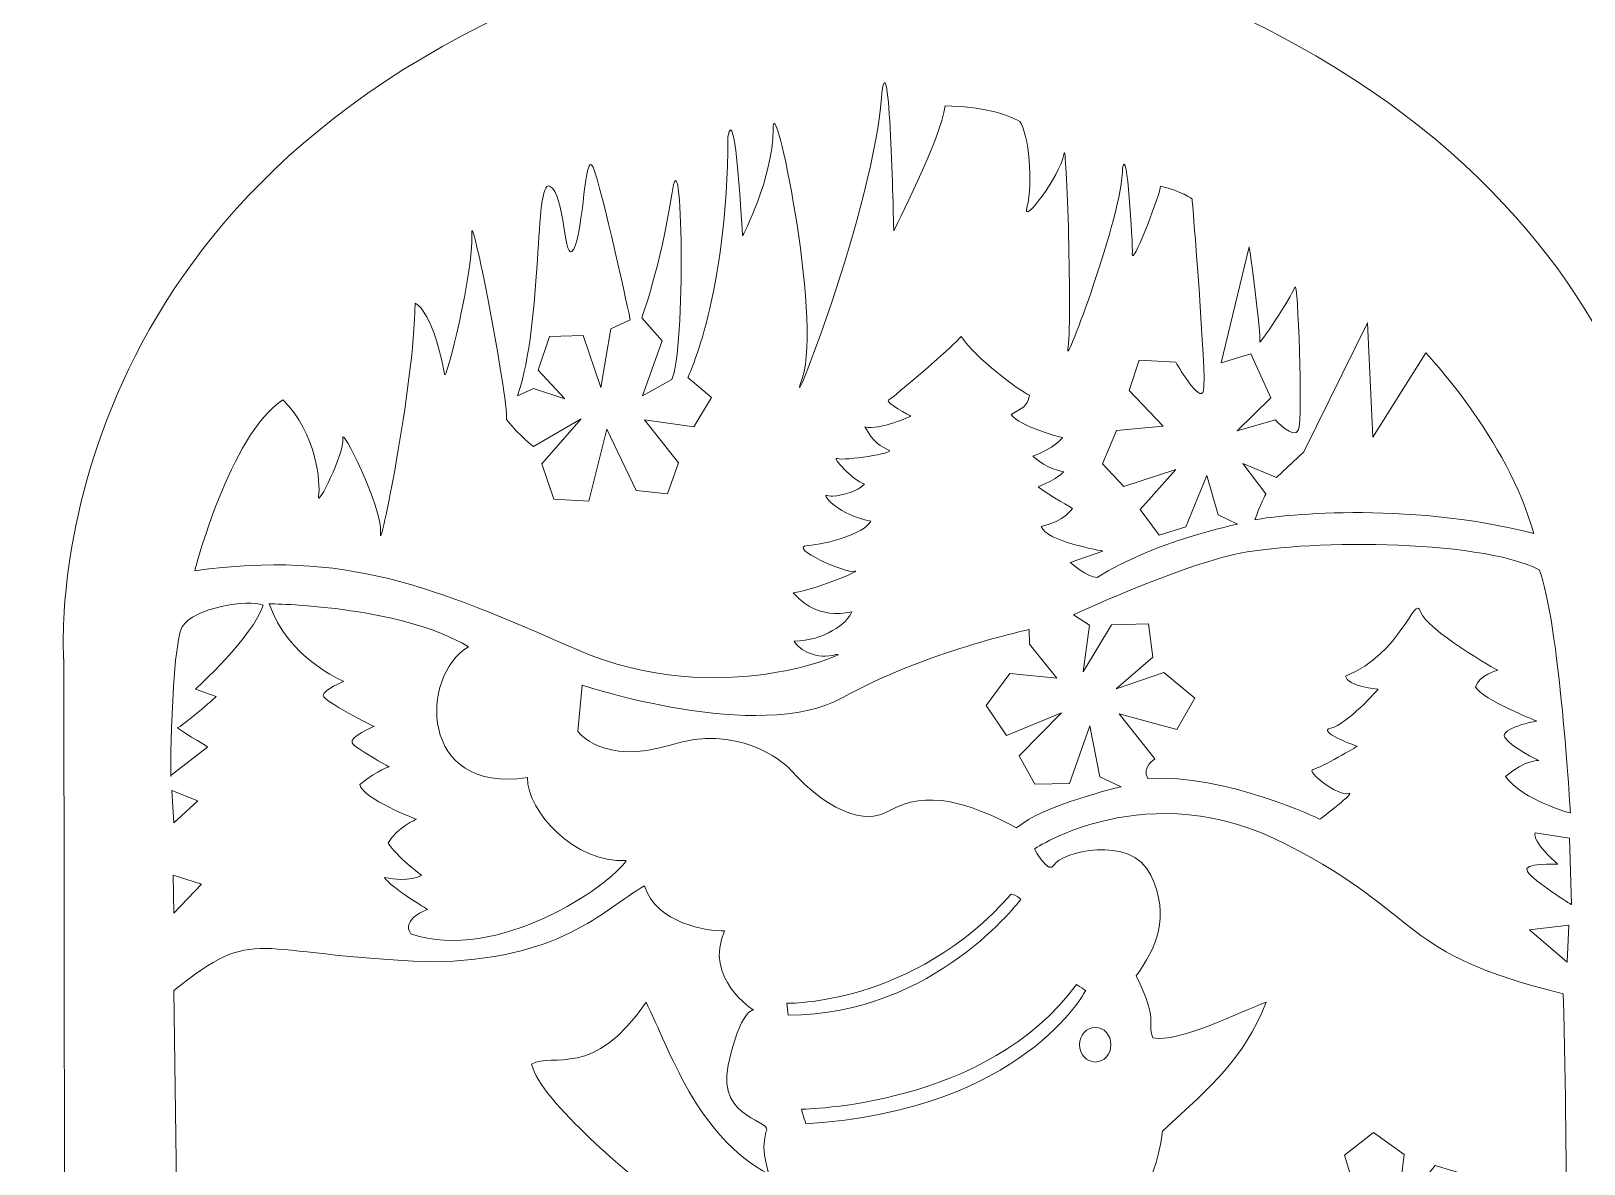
# Model space of a CAD drawing. Header units: millimetres. Extents: x -107 to 108, y -104 to 103.
# Drawn here: x -65.84 to -35.4, y -80.86 to -58.65 of the extents above; entities that cross this region are included whole.
import ezdxf

# ---------------------------------------------------------------- set-up
doc = ezdxf.new("R2010")
doc.units = ezdxf.units.MM
doc.header["$MEASUREMENT"] = 0
doc.layers.add('layer 1', color=7, linetype='Continuous')

msp = doc.modelspace()

# ---------------------------------------------------------------- linework, layer by layer
at = {"layer": 'layer 1', "color": 142, "lineweight": 9}
for points, knots in [([(-65.161, -103.091), (-65.161, -103.091), (-65.2024, -70.9697), (-65.2024, -70.9697), (-65.2024, -70.9697), (-65.2024, -70.9697), (-65.842, -62.6785), (-56.5243, -58.3151), (-56.5243, -58.3151), (-54.6552, -57.44), (-52.9372, -56.8788), (-51.2719, -56.6297), (-51.2719, -56.6297), (-51.4643, -56.134), (-51.574, -55.5616), (-51.574, -54.9516), (-51.574, -54.9516), (-51.574, -53.0661), (-50.5247, -51.5369), (-49.2307, -51.5369), (-49.2307, -51.5369), (-47.9368, -51.5369), (-46.8872, -53.0661), (-46.8872, -54.9516), (-46.8872, -54.9516), (-46.8872, -55.57), (-47.0004, -56.1502), (-47.1978, -56.6506), (-47.1978, -56.6506), (-45.3587, -56.9478), (-43.4846, -57.6334), (-41.4392, -58.7063), (-41.4392, -58.7063), (-32.7321, -63.2737), (-33.4518, -70.9697), (-33.4518, -70.9697), (-33.4518, -70.9697), (-33.4518, -70.9697), (-33.2498, -102.9806), (-33.2498, -102.9806), (-33.2498, -102.9806), (-33.2498, -102.9806), (-65.161, -103.091), (-65.161, -103.091)], [0, 0, 0, 0, 0.0833333, 0.0833333, 0.0833333, 0.0833333, 0.1666667, 0.1666667, 0.1666667, 0.1666667, 0.25, 0.25, 0.25, 0.25, 0.3333333, 0.3333333, 0.3333333, 0.3333333, 0.4166667, 0.4166667, 0.4166667, 0.4166667, 0.5, 0.5, 0.5, 0.5, 0.5833333, 0.5833333, 0.5833333, 0.5833333, 0.6666667, 0.6666667, 0.6666667, 0.6666667, 0.75, 0.75, 0.75, 0.75, 0.8333333, 0.8333333, 0.8333333, 0.8333333, 1, 1, 1, 1]), ([(-62.6329, -69.2351), (-62.6329, -69.2351), (-61.9539, -66.5808), (-60.9045, -65.8813), (-60.9045, -65.8813), (-60.2456, -66.5276), (-60.1639, -67.5274), (-60.2048, -67.7743), (-60.2048, -67.7743), (-60.246, -68.0213), (-59.6905, -66.9306), (-59.7317, -66.6425), (-59.7317, -66.6425), (-59.7728, -66.3545), (-58.9498, -67.9801), (-58.9908, -68.4945), (-58.9908, -68.4945), (-59.032, -69.009), (-58.3325, -65.6344), (-58.3118, -63.9882), (-58.3118, -63.9882), (-57.9854, -64.1542), (-57.7563, -65.2022), (-57.7358, -65.3874), (-57.7358, -65.3874), (-57.7153, -65.5726), (-57.1597, -63.3504), (-57.2007, -62.6508), (-57.2007, -62.6508), (-57.2419, -61.9512), (-56.4806, -65.84), (-56.5217, -66.2722), (-56.5217, -66.2722), (-56.2437, -66.6063), (-55.9941, -66.8008), (-55.9941, -66.8008), (-55.9941, -66.8008), (-55.9941, -66.8008), (-55.0592, -66.2562), (-55.0592, -66.2562), (-55.0592, -66.2562), (-55.0592, -66.2562), (-55.83, -67.1399), (-55.83, -67.1399), (-55.83, -67.1399), (-55.83, -67.1399), (-55.5937, -67.8281), (-55.5937, -67.8281), (-55.5937, -67.8281), (-55.5937, -67.8281), (-54.9053, -67.8692), (-54.9053, -67.8692), (-54.9053, -67.8692), (-54.9053, -67.8692), (-54.5559, -66.4617), (-54.5559, -66.4617), (-54.5559, -66.4617), (-54.5559, -66.4617), (-53.9806, -67.6637), (-53.9806, -67.6637), (-53.9806, -67.6637), (-53.9806, -67.6637), (-53.3642, -67.7254), (-53.3642, -67.7254), (-53.3642, -67.7254), (-53.3642, -67.7254), (-53.1484, -67.1192), (-53.1484, -67.1192), (-53.1484, -67.1192), (-53.1484, -67.1192), (-53.8164, -66.2766), (-53.8164, -66.2766), (-53.8164, -66.2766), (-53.8164, -66.2766), (-52.8504, -66.4103), (-52.8504, -66.4103), (-52.8504, -66.4103), (-52.8504, -66.4103), (-52.5012, -65.8351), (-52.5012, -65.8351), (-52.5012, -65.8351), (-52.5012, -65.8351), (-52.9635, -65.4444), (-52.9635, -65.4444), (-52.9635, -65.4444), (-52.9635, -65.4444), (-52.1801, -63.8236), (-52.1801, -60.7371), (-52.1801, -60.7371), (-52.0363, -59.9316), (-51.8921, -62.6714), (-51.8921, -62.6714), (-51.8921, -62.6714), (-51.8921, -62.6714), (-51.2953, -61.5395), (-51.2953, -60.5932), (-51.2953, -60.5932), (-51.2953, -59.6465), (-50.3282, -64.2762), (-50.7191, -65.4491), (-50.7191, -65.4491), (-51.1101, -66.622), (-49.2995, -62.1568), (-49.1553, -59.8111), (-49.1553, -59.8111), (-49.0011, -58.9039), (-48.9291, -62.5684), (-48.9291, -62.5684), (-48.9291, -62.5684), (-48.9291, -62.5684), (-48.0032, -60.7578), (-47.9208, -60.1199), (-47.9208, -60.1199), (-47.2103, -60.1327), (-46.6859, -60.2845), (-46.4597, -60.4286), (-46.4597, -60.4286), (-46.2798, -60.6553), (-46.1923, -61.6632), (-46.3157, -62.0953), (-46.3157, -62.0953), (-46.4392, -62.5275), (-45.6575, -61.4827), (-45.5956, -61.0711), (-45.5956, -61.0711), (-45.534, -60.6594), (-45.431, -64.4821), (-45.5134, -64.8936), (-45.5134, -64.8936), (-45.5956, -65.3052), (-44.4434, -62.2804), (-44.4434, -61.3339), (-44.4434, -61.3339), (-44.3558, -60.8728), (-44.2408, -62.7938), (-44.251, -63.0301), (-44.251, -63.0301), (-44.2613, -63.2663), (-43.7683, -62.0439), (-43.6962, -61.6944), (-43.6962, -61.6944), (-43.2843, -61.7946), (-43.0798, -61.9409), (-43.0798, -61.9409), (-43.0798, -61.9409), (-43.0798, -61.9409), (-42.7922, -65.4138), (-42.8537, -65.7013), (-42.8537, -65.7013), (-42.9154, -65.9891), (-43.3983, -65.1468), (-43.3983, -65.1468), (-43.3983, -65.1468), (-43.3983, -65.1468), (-44.1174, -65.1056), (-44.1174, -65.1056), (-44.1174, -65.1056), (-44.1174, -65.1056), (-44.3127, -65.7013), (-44.3127, -65.7013), (-44.3127, -65.7013), (-44.3127, -65.7013), (-43.6448, -66.4001), (-43.6448, -66.4001), (-43.6448, -66.4001), (-43.6448, -66.4001), (-44.5592, -66.4822), (-44.5592, -66.4822), (-44.5592, -66.4822), (-44.5592, -66.4822), (-44.8367, -67.1399), (-44.8367, -67.1399), (-44.8367, -67.1399), (-44.8367, -67.1399), (-44.4153, -67.5815), (-44.4153, -67.5815), (-44.4153, -67.5815), (-44.4153, -67.5815), (-43.3983, -67.2527), (-43.3983, -67.2527), (-43.3983, -67.2527), (-43.3983, -67.2527), (-44.0969, -68.0336), (-44.0969, -68.0336), (-44.0969, -68.0336), (-44.0969, -68.0336), (-43.727, -68.537), (-43.727, -68.537), (-43.727, -68.537), (-43.727, -68.537), (-43.2031, -68.3726), (-43.2031, -68.3726), (-43.2031, -68.3726), (-43.2031, -68.3726), (-42.7922, -67.3658), (-42.7922, -67.3658), (-42.7922, -67.3658), (-42.7922, -67.3658), (-42.5662, -68.1363), (-42.5662, -68.1363), (-42.5662, -68.1363), (-42.5662, -68.1363), (-42.186, -68.3213), (-42.186, -68.3213), (-42.186, -68.3213), (-42.186, -68.3213), (-43.8197, -68.6501), (-44.9394, -69.3692), (-44.9394, -69.3692), (-45.1325, -69.3705), (-45.4675, -69.0701), (-45.4675, -69.0701), (-45.4675, -69.0701), (-45.4675, -69.0701), (-44.8293, -68.8481), (-44.8293, -68.8481), (-44.8293, -68.8481), (-44.8293, -68.8481), (-45.9362, -68.6622), (-46.0391, -68.3678), (-46.0391, -68.3678), (-45.5707, -68.2594), (-45.4263, -68.0113), (-45.4263, -68.0113), (-45.4263, -68.0113), (-45.4263, -68.0113), (-45.8436, -67.7717), (-46.1004, -67.587), (-46.1004, -67.587), (-45.6983, -67.4329), (-45.597, -67.2938), (-45.597, -67.2938), (-45.597, -67.2938), (-45.597, -67.2938), (-45.9361, -67.2425), (-46.2031, -66.9855), (-46.2031, -66.9855), (-45.7957, -66.8529), (-45.6175, -66.6261), (-45.6175, -66.6261), (-45.6175, -66.6261), (-45.6175, -66.6261), (-46.4806, -66.4001), (-46.6243, -66.174), (-46.6243, -66.174), (-46.4077, -66.0253), (-46.3119, -66.0434), (-46.2657, -65.7955), (-46.2657, -65.7955), (-46.4816, -65.6934), (-47.3192, -65.0713), (-47.61, -64.6395), (-47.61, -64.6395), (-47.6795, -64.7624), (-48.9617, -65.8621), (-49.0256, -65.8835), (-49.0256, -65.8835), (-49.1336, -65.9196), (-48.593, -66.2036), (-48.593, -66.2036), (-48.593, -66.2036), (-48.593, -66.2036), (-49.1901, -66.4825), (-49.494, -66.4153), (-49.494, -66.4153), (-49.3324, -66.7206), (-49.167, -66.8054), (-49.0228, -66.8673), (-49.0228, -66.8673), (-48.8786, -66.9292), (-49.9108, -67.0817), (-50.0345, -67.0351), (-50.0345, -67.0351), (-50.1579, -66.9887), (-49.7255, -67.469), (-49.5041, -67.5364), (-49.5041, -67.5364), (-49.6175, -67.6728), (-49.9299, -67.7529), (-50.1252, -67.7735), (-50.1252, -67.7735), (-50.1597, -67.7772), (-50.2537, -67.7539), (-50.2589, -67.7594), (-50.2589, -67.7594), (-50.2864, -67.7869), (-50.0271, -68.125), (-49.3754, -68.2643), (-49.3754, -68.2643), (-49.5248, -68.5124), (-50.22, -68.7112), (-50.621, -68.7421), (-50.621, -68.7421), (-51.0214, -68.7728), (-49.8656, -69.297), (-49.6909, -69.2457), (-49.6909, -69.2457), (-49.5163, -69.1943), (-50.3431, -69.5745), (-50.8982, -69.6673), (-50.8982, -69.6673), (-50.7377, -69.8375), (-50.4154, -70.1808), (-49.7477, -70.0371), (-49.7477, -70.0371), (-49.8278, -70.2603), (-50.3025, -70.6124), (-50.8779, -70.6124), (-50.8779, -70.6124), (-50.7914, -70.7958), (-50.4361, -70.9822), (-50.0559, -70.8794), (-50.0559, -70.8794), (-49.6756, -70.7769), (-52.324, -72.0131), (-55.1432, -70.7783), (-55.1432, -70.7783), (-57.9619, -69.5438), (-59.6699, -68.8236), (-62.6329, -69.2351)], [0, 0, 0, 0, 0.0123457, 0.0123457, 0.0123457, 0.0123457, 0.0246914, 0.0246914, 0.0246914, 0.0246914, 0.037037, 0.037037, 0.037037, 0.037037, 0.0493827, 0.0493827, 0.0493827, 0.0493827, 0.0617284, 0.0617284, 0.0617284, 0.0617284, 0.0740741, 0.0740741, 0.0740741, 0.0740741, 0.0864198, 0.0864198, 0.0864198, 0.0864198, 0.0987654, 0.0987654, 0.0987654, 0.0987654, 0.1111111, 0.1111111, 0.1111111, 0.1111111, 0.1234568, 0.1234568, 0.1234568, 0.1234568, 0.1358025, 0.1358025, 0.1358025, 0.1358025, 0.1481481, 0.1481481, 0.1481481, 0.1481481, 0.1604938, 0.1604938, 0.1604938, 0.1604938, 0.1728395, 0.1728395, 0.1728395, 0.1728395, 0.1851852, 0.1851852, 0.1851852, 0.1851852, 0.1975309, 0.1975309, 0.1975309, 0.1975309, 0.2098765, 0.2098765, 0.2098765, 0.2098765, 0.2222222, 0.2222222, 0.2222222, 0.2222222, 0.2345679, 0.2345679, 0.2345679, 0.2345679, 0.2469136, 0.2469136, 0.2469136, 0.2469136, 0.2592593, 0.2592593, 0.2592593, 0.2592593, 0.2716049, 0.2716049, 0.2716049, 0.2716049, 0.2839506, 0.2839506, 0.2839506, 0.2839506, 0.2962963, 0.2962963, 0.2962963, 0.2962963, 0.308642, 0.308642, 0.308642, 0.308642, 0.3209877, 0.3209877, 0.3209877, 0.3209877, 0.3333333, 0.3333333, 0.3333333, 0.3333333, 0.345679, 0.345679, 0.345679, 0.345679, 0.3580247, 0.3580247, 0.3580247, 0.3580247, 0.3703704, 0.3703704, 0.3703704, 0.3703704, 0.382716, 0.382716, 0.382716, 0.382716, 0.3950617, 0.3950617, 0.3950617, 0.3950617, 0.4074074, 0.4074074, 0.4074074, 0.4074074, 0.4197531, 0.4197531, 0.4197531, 0.4197531, 0.4320988, 0.4320988, 0.4320988, 0.4320988, 0.4444444, 0.4444444, 0.4444444, 0.4444444, 0.4567901, 0.4567901, 0.4567901, 0.4567901, 0.4691358, 0.4691358, 0.4691358, 0.4691358, 0.4814815, 0.4814815, 0.4814815, 0.4814815, 0.4938272, 0.4938272, 0.4938272, 0.4938272, 0.5061728, 0.5061728, 0.5061728, 0.5061728, 0.5185185, 0.5185185, 0.5185185, 0.5185185, 0.5308642, 0.5308642, 0.5308642, 0.5308642, 0.5432099, 0.5432099, 0.5432099, 0.5432099, 0.5555556, 0.5555556, 0.5555556, 0.5555556, 0.5679012, 0.5679012, 0.5679012, 0.5679012, 0.5802469, 0.5802469, 0.5802469, 0.5802469, 0.5925926, 0.5925926, 0.5925926, 0.5925926, 0.6049383, 0.6049383, 0.6049383, 0.6049383, 0.617284, 0.617284, 0.617284, 0.617284, 0.6296296, 0.6296296, 0.6296296, 0.6296296, 0.6419753, 0.6419753, 0.6419753, 0.6419753, 0.654321, 0.654321, 0.654321, 0.654321, 0.6666667, 0.6666667, 0.6666667, 0.6666667, 0.6790123, 0.6790123, 0.6790123, 0.6790123, 0.691358, 0.691358, 0.691358, 0.691358, 0.7037037, 0.7037037, 0.7037037, 0.7037037, 0.7160494, 0.7160494, 0.7160494, 0.7160494, 0.7283951, 0.7283951, 0.7283951, 0.7283951, 0.7407407, 0.7407407, 0.7407407, 0.7407407, 0.7530864, 0.7530864, 0.7530864, 0.7530864, 0.7654321, 0.7654321, 0.7654321, 0.7654321, 0.7777778, 0.7777778, 0.7777778, 0.7777778, 0.7901235, 0.7901235, 0.7901235, 0.7901235, 0.8024691, 0.8024691, 0.8024691, 0.8024691, 0.8148148, 0.8148148, 0.8148148, 0.8148148, 0.8271605, 0.8271605, 0.8271605, 0.8271605, 0.8395062, 0.8395062, 0.8395062, 0.8395062, 0.8518519, 0.8518519, 0.8518519, 0.8518519, 0.8641975, 0.8641975, 0.8641975, 0.8641975, 0.8765432, 0.8765432, 0.8765432, 0.8765432, 0.8888889, 0.8888889, 0.8888889, 0.8888889, 0.9012346, 0.9012346, 0.9012346, 0.9012346, 0.9135802, 0.9135802, 0.9135802, 0.9135802, 0.9259259, 0.9259259, 0.9259259, 0.9259259, 0.9382716, 0.9382716, 0.9382716, 0.9382716, 0.9506173, 0.9506173, 0.9506173, 0.9506173, 0.962963, 0.962963, 0.962963, 0.962963, 0.9753086, 0.9753086, 0.9753086, 0.9753086, 1, 1, 1, 1]), ([(-53.8675, -64.2734), (-53.8675, -64.2734), (-53.4978, -63.2769), (-53.282, -61.8588), (-53.282, -61.8588), (-53.0663, -60.441), (-53.0045, -64.972), (-53.282, -65.4857), (-53.282, -65.4857), (-53.282, -65.4857), (-53.8572, -65.8043), (-53.8572, -65.8043), (-53.8572, -65.8043), (-53.8572, -65.8043), (-53.4668, -64.7253), (-53.4668, -64.7253), (-53.4668, -64.7253), (-53.4668, -64.7253), (-53.8675, -64.2734), (-53.8675, -64.2734)], [0, 0, 0, 0, 0.1666667, 0.1666667, 0.1666667, 0.1666667, 0.3333333, 0.3333333, 0.3333333, 0.3333333, 0.5, 0.5, 0.5, 0.5, 0.6666667, 0.6666667, 0.6666667, 0.6666667, 1, 1, 1, 1]), ([(-56.3026, -65.8043), (-56.3026, -65.8043), (-55.9941, -65.6603), (-55.9941, -65.6603), (-55.9941, -65.6603), (-55.9941, -65.6603), (-55.3778, -65.8656), (-55.3778, -65.8656), (-55.3778, -65.8656), (-55.3778, -65.8656), (-55.9019, -65.3007), (-55.9019, -65.3007), (-55.9019, -65.3007), (-55.9019, -65.3007), (-55.6759, -64.6432), (-55.6759, -64.6432), (-55.6759, -64.6432), (-55.6759, -64.6432), (-55.0183, -64.6226), (-55.0183, -64.6226), (-55.0183, -64.6226), (-55.0183, -64.6226), (-54.669, -65.6398), (-54.669, -65.6398), (-54.669, -65.6398), (-54.669, -65.6398), (-54.4738, -64.4891), (-54.4738, -64.4891), (-54.4738, -64.4891), (-54.4738, -64.4891), (-54.0936, -64.3144), (-54.0936, -64.3144), (-54.0936, -64.3144), (-54.0936, -64.3144), (-54.6588, -61.6944), (-54.8232, -61.3247), (-54.8232, -61.3247), (-54.9876, -60.9546), (-55.008, -62.5678), (-55.2031, -62.9276), (-55.2031, -62.9276), (-55.3986, -63.2869), (-55.3677, -61.8179), (-55.6759, -61.6944), (-55.6759, -61.6944), (-55.984, -61.5711), (-55.7991, -64.3144), (-56.3026, -65.8043)], [0, 0, 0, 0, 0.0769231, 0.0769231, 0.0769231, 0.0769231, 0.1538462, 0.1538462, 0.1538462, 0.1538462, 0.2307692, 0.2307692, 0.2307692, 0.2307692, 0.3076923, 0.3076923, 0.3076923, 0.3076923, 0.3846154, 0.3846154, 0.3846154, 0.3846154, 0.4615385, 0.4615385, 0.4615385, 0.4615385, 0.5384615, 0.5384615, 0.5384615, 0.5384615, 0.6153846, 0.6153846, 0.6153846, 0.6153846, 0.6923077, 0.6923077, 0.6923077, 0.6923077, 0.7692308, 0.7692308, 0.7692308, 0.7692308, 0.8461538, 0.8461538, 0.8461538, 0.8461538, 1, 1, 1, 1]), ([(-42.5122, -65.1604), (-42.5122, -65.1604), (-41.96, -62.8863), (-41.96, -62.8863), (-41.96, -62.8863), (-41.96, -62.8863), (-41.7133, -64.6226), (-41.7544, -64.7459), (-41.7544, -64.7459), (-41.7954, -64.8691), (-41.1276, -63.8623), (-41.0661, -63.6774), (-41.0661, -63.6774), (-41.0043, -63.4925), (-40.9016, -66.2666), (-40.9942, -66.472), (-40.9942, -66.472), (-41.0867, -66.6775), (-41.4462, -66.2766), (-41.4462, -66.2766), (-41.4462, -66.2766), (-41.4462, -66.2766), (-42.1963, -66.4924), (-42.1963, -66.4924), (-42.1963, -66.4924), (-42.1963, -66.4924), (-41.5386, -65.8451), (-41.5386, -65.8451), (-41.5386, -65.8451), (-41.5386, -65.8451), (-41.9291, -64.9821), (-41.9291, -64.9821), (-41.9291, -64.9821), (-41.9291, -64.9821), (-42.5122, -65.1604), (-42.5122, -65.1604)], [0, 0, 0, 0, 0.1, 0.1, 0.1, 0.1, 0.2, 0.2, 0.2, 0.2, 0.3, 0.3, 0.3, 0.3, 0.4, 0.4, 0.4, 0.4, 0.5, 0.5, 0.5, 0.5, 0.6, 0.6, 0.6, 0.6, 0.7, 0.7, 0.7, 0.7, 0.8, 0.8, 0.8, 0.8, 1, 1, 1, 1]), ([(-42.0832, -67.1295), (-42.0832, -67.1295), (-41.4257, -67.4069), (-41.4257, -67.4069), (-41.4257, -67.4069), (-41.4257, -67.4069), (-40.8916, -66.9037), (-40.8916, -66.9037), (-40.8916, -66.9037), (-40.8916, -66.9037), (-39.6379, -64.3761), (-39.6379, -64.3761), (-39.6379, -64.3761), (-39.6379, -64.3761), (-39.5351, -66.6158), (-39.5351, -66.6158), (-39.5351, -66.6158), (-39.5351, -66.6158), (-38.4975, -64.9615), (-38.4975, -64.9615), (-38.4975, -64.9615), (-38.4975, -64.9615), (-36.8846, -66.6569), (-36.3811, -68.5063), (-36.3811, -68.5063), (-38.8983, -67.8486), (-41.5078, -68.1569), (-41.8467, -68.2392), (-41.8467, -68.2392), (-41.7587, -67.9598), (-41.6311, -67.7254), (-41.6311, -67.7254), (-41.6311, -67.7254), (-41.6311, -67.7254), (-42.0832, -67.1295), (-42.0832, -67.1295)], [0, 0, 0, 0, 0.1, 0.1, 0.1, 0.1, 0.2, 0.2, 0.2, 0.2, 0.3, 0.3, 0.3, 0.3, 0.4, 0.4, 0.4, 0.4, 0.5, 0.5, 0.5, 0.5, 0.6, 0.6, 0.6, 0.6, 0.7, 0.7, 0.7, 0.7, 0.8, 0.8, 0.8, 0.8, 1, 1, 1, 1]), ([(-45.2168, -71.2185), (-45.2168, -71.2185), (-45.0935, -70.3041), (-45.0935, -70.3041), (-45.0935, -70.3041), (-45.0935, -70.3041), (-45.4019, -70.0986), (-45.4019, -70.0986), (-45.4019, -70.0986), (-45.4019, -70.0986), (-43.501, -69.2049), (-42.2579, -68.9172), (-42.2579, -68.9172), (-41.0146, -68.6296), (-37.4886, -68.5974), (-36.2745, -69.2145), (-36.2745, -69.2145), (-35.8803, -70.2113), (-35.6615, -73.9858), (-35.6615, -73.9832), (-35.6615, -73.9832), (-35.6615, -73.9832), (-36.583, -73.7414), (-36.933, -73.2681), (-36.933, -73.2681), (-36.5369, -72.9304), (-36.2835, -72.9547), (-36.2835, -72.9547), (-36.2835, -72.9547), (-36.2835, -72.9547), (-36.833, -72.6877), (-36.9462, -72.5028), (-36.9462, -72.5028), (-37.059, -72.3179), (-36.3245, -72.1797), (-36.3245, -72.1797), (-36.3245, -72.1797), (-36.3245, -72.1797), (-37.3776, -71.763), (-37.5217, -71.5165), (-37.5217, -71.5165), (-37.4644, -71.2752), (-37.0899, -71.1879), (-37.0899, -71.1879), (-37.0899, -71.1879), (-37.0899, -71.1879), (-38.4873, -70.3967), (-38.6003, -70.0371), (-38.6003, -70.0371), (-38.7133, -69.6775), (-38.9702, -70.8589), (-40.0694, -71.3008), (-40.0694, -71.3008), (-40.0515, -71.4998), (-39.4324, -71.5577), (-39.4324, -71.5577), (-39.4324, -71.5577), (-39.4324, -71.5577), (-40.0489, -72.2564), (-40.3571, -72.3179), (-40.3571, -72.3179), (-40.6655, -72.3795), (-39.8434, -72.6774), (-39.8434, -72.6774), (-39.8434, -72.6774), (-39.8434, -72.6774), (-40.5525, -73.0988), (-40.7065, -73.1295), (-40.7065, -73.1295), (-40.8605, -73.1603), (-40.2134, -73.6638), (-40.018, -73.6022), (-40.018, -73.6022), (-39.8228, -73.5406), (-40.5729, -74.1059), (-40.5729, -74.1059), (-40.5729, -74.1059), (-40.5729, -74.1059), (-42.4154, -73.2116), (-43.9495, -73.3093), (-43.9495, -73.3093), (-44.0764, -73.0884), (-43.8092, -72.924), (-43.8092, -72.924), (-43.8092, -72.924), (-43.8092, -72.924), (-44.508, -72.0408), (-44.508, -72.0408), (-44.508, -72.0408), (-44.508, -72.0408), (-43.3778, -72.3487), (-43.3778, -72.3487), (-43.3778, -72.3487), (-43.3778, -72.3487), (-43.0284, -71.7323), (-43.0284, -71.7323), (-43.0284, -71.7323), (-43.0284, -71.7323), (-43.6346, -71.2288), (-43.6346, -71.2288), (-43.6346, -71.2288), (-43.6346, -71.2288), (-44.5694, -71.5473), (-44.5694, -71.5473), (-44.5694, -71.5473), (-44.5694, -71.5473), (-43.8504, -70.9308), (-43.8504, -70.9308), (-43.8504, -70.9308), (-43.8504, -70.9308), (-43.9325, -70.2733), (-43.9325, -70.2733), (-43.9325, -70.2733), (-43.9325, -70.2733), (-44.662, -70.2939), (-44.662, -70.2939), (-44.662, -70.2939), (-44.662, -70.2939), (-45.2168, -71.2185), (-45.2168, -71.2185)], [0, 0, 0, 0, 0.0322581, 0.0322581, 0.0322581, 0.0322581, 0.0645161, 0.0645161, 0.0645161, 0.0645161, 0.0967742, 0.0967742, 0.0967742, 0.0967742, 0.1290323, 0.1290323, 0.1290323, 0.1290323, 0.1612903, 0.1612903, 0.1612903, 0.1612903, 0.1935484, 0.1935484, 0.1935484, 0.1935484, 0.2258065, 0.2258065, 0.2258065, 0.2258065, 0.2580645, 0.2580645, 0.2580645, 0.2580645, 0.2903226, 0.2903226, 0.2903226, 0.2903226, 0.3225806, 0.3225806, 0.3225806, 0.3225806, 0.3548387, 0.3548387, 0.3548387, 0.3548387, 0.3870968, 0.3870968, 0.3870968, 0.3870968, 0.4193548, 0.4193548, 0.4193548, 0.4193548, 0.4516129, 0.4516129, 0.4516129, 0.4516129, 0.483871, 0.483871, 0.483871, 0.483871, 0.516129, 0.516129, 0.516129, 0.516129, 0.5483871, 0.5483871, 0.5483871, 0.5483871, 0.5806452, 0.5806452, 0.5806452, 0.5806452, 0.6129032, 0.6129032, 0.6129032, 0.6129032, 0.6451613, 0.6451613, 0.6451613, 0.6451613, 0.6774194, 0.6774194, 0.6774194, 0.6774194, 0.7096774, 0.7096774, 0.7096774, 0.7096774, 0.7419355, 0.7419355, 0.7419355, 0.7419355, 0.7741935, 0.7741935, 0.7741935, 0.7741935, 0.8064516, 0.8064516, 0.8064516, 0.8064516, 0.8387097, 0.8387097, 0.8387097, 0.8387097, 0.8709677, 0.8709677, 0.8709677, 0.8709677, 0.9032258, 0.9032258, 0.9032258, 0.9032258, 0.9354839, 0.9354839, 0.9354839, 0.9354839, 1, 1, 1, 1]), ([(-63.0938, -73.2426), (-63.0938, -73.2426), (-62.3746, -72.6877), (-62.3746, -72.6877), (-62.3746, -72.6877), (-62.3746, -72.6877), (-63.0321, -72.2972), (-62.9703, -72.3076), (-62.9703, -72.3076), (-62.9088, -72.3179), (-62.2101, -71.7015), (-62.2101, -71.7015), (-62.2101, -71.7015), (-62.2101, -71.7015), (-62.6211, -71.5577), (-62.6211, -71.5577), (-62.6211, -71.5577), (-62.6211, -71.5577), (-61.473, -70.5156), (-61.2931, -69.908), (-61.2931, -69.908), (-61.5763, -69.7911), (-62.6623, -69.955), (-62.8777, -70.335), (-62.8777, -70.335), (-63.0938, -70.7153), (-63.1247, -73.5508), (-63.0938, -73.2426)], [0, 0, 0, 0, 0.125, 0.125, 0.125, 0.125, 0.25, 0.25, 0.25, 0.25, 0.375, 0.375, 0.375, 0.375, 0.5, 0.5, 0.5, 0.5, 0.625, 0.625, 0.625, 0.625, 0.75, 0.75, 0.75, 0.75, 1, 1, 1, 1]), ([(-61.1724, -69.883), (-61.1724, -69.883), (-58.6243, -69.9036), (-57.2682, -70.7255), (-57.2682, -70.7255), (-58.2238, -71.2905), (-58.2501, -73.6181), (-56.1103, -73.2888), (-56.1103, -73.2888), (-56.1174, -73.9461), (-55.1843, -74.9761), (-54.176, -74.9145), (-54.176, -74.9145), (-54.4822, -75.411), (-56.7067, -76.9308), (-58.3942, -76.3547), (-58.3942, -76.3547), (-58.6019, -76.0662), (-58.0697, -75.8728), (-58.0697, -75.8728), (-58.0697, -75.8728), (-58.0697, -75.8728), (-58.799, -75.4412), (-58.9121, -75.246), (-58.9121, -75.246), (-58.4395, -75.3592), (-58.1827, -75.2049), (-58.1827, -75.2049), (-58.1827, -75.2049), (-58.1827, -75.2049), (-58.6862, -74.8351), (-58.8402, -74.5679), (-58.8402, -74.5679), (-58.6589, -74.2574), (-58.2855, -74.1059), (-58.2855, -74.1059), (-58.2855, -74.1059), (-58.2855, -74.1059), (-59.3436, -73.7049), (-59.3951, -73.4275), (-59.3951, -73.4275), (-59.0162, -73.1158), (-58.8197, -73.0783), (-58.8197, -73.0783), (-58.8197, -73.0783), (-58.8197, -73.0783), (-59.4873, -72.7187), (-59.5491, -72.6056), (-59.5491, -72.6056), (-59.6108, -72.4925), (-59.1176, -72.2871), (-59.1176, -72.2871), (-59.1176, -72.2871), (-59.1176, -72.2871), (-60.1142, -71.794), (-60.1142, -71.681), (-60.1142, -71.681), (-60.1142, -71.5679), (-59.7136, -71.4036), (-59.7136, -71.4036), (-59.7136, -71.4036), (-59.7136, -71.4036), (-60.8232, -70.9412), (-61.1724, -69.883)], [0, 0, 0, 0, 0.0588235, 0.0588235, 0.0588235, 0.0588235, 0.1176471, 0.1176471, 0.1176471, 0.1176471, 0.1764706, 0.1764706, 0.1764706, 0.1764706, 0.2352941, 0.2352941, 0.2352941, 0.2352941, 0.2941176, 0.2941176, 0.2941176, 0.2941176, 0.3529412, 0.3529412, 0.3529412, 0.3529412, 0.4117647, 0.4117647, 0.4117647, 0.4117647, 0.4705882, 0.4705882, 0.4705882, 0.4705882, 0.5294118, 0.5294118, 0.5294118, 0.5294118, 0.5882353, 0.5882353, 0.5882353, 0.5882353, 0.6470588, 0.6470588, 0.6470588, 0.6470588, 0.7058824, 0.7058824, 0.7058824, 0.7058824, 0.7647059, 0.7647059, 0.7647059, 0.7647059, 0.8235294, 0.8235294, 0.8235294, 0.8235294, 0.8823529, 0.8823529, 0.8823529, 0.8823529, 1, 1, 1, 1]), ([(-55.0403, -71.478), (-55.0403, -71.478), (-51.5627, -72.6303), (-49.9371, -71.7249), (-49.9371, -71.7249), (-48.3117, -70.8197), (-46.2747, -70.3875), (-46.2747, -70.3875), (-46.2747, -70.3875), (-46.2747, -70.3875), (-46.2647, -70.6741), (-46.2647, -70.6741), (-46.2647, -70.6741), (-46.2647, -70.6741), (-45.7305, -71.3419), (-45.7305, -71.3419), (-45.7305, -71.3419), (-45.7305, -71.3419), (-46.6552, -71.2494), (-46.6552, -71.2494), (-46.6552, -71.2494), (-46.6552, -71.2494), (-47.1175, -71.8761), (-47.1175, -71.8761), (-47.1175, -71.8761), (-47.1175, -71.8761), (-46.7169, -72.4619), (-46.7169, -72.4619), (-46.7169, -72.4619), (-46.7169, -72.4619), (-45.6379, -72.02), (-45.6379, -72.02), (-45.6379, -72.02), (-45.6379, -72.02), (-46.4701, -72.8625), (-46.4701, -72.8625), (-46.4701, -72.8625), (-46.4701, -72.8625), (-46.1621, -73.4174), (-46.1621, -73.4174), (-46.1621, -73.4174), (-46.1621, -73.4174), (-45.4839, -73.407), (-45.4839, -73.407), (-45.4839, -73.407), (-45.4839, -73.407), (-45.0832, -72.2768), (-45.0832, -72.2768), (-45.0832, -72.2768), (-45.0832, -72.2768), (-44.8881, -73.2735), (-44.8881, -73.2735), (-44.8881, -73.2735), (-44.8881, -73.2735), (-44.4667, -73.4685), (-44.4667, -73.4685), (-44.4667, -73.4685), (-44.4667, -73.4685), (-46.0071, -73.8237), (-46.5215, -74.2764), (-46.5215, -74.2764), (-47.4734, -73.7735), (-48.2706, -73.5151), (-49.032, -73.9473), (-49.032, -73.9473), (-49.7932, -74.3792), (-50.7603, -73.3505), (-50.9457, -73.1448), (-50.9457, -73.1448), (-51.1307, -72.9389), (-51.9949, -72.2394), (-53.3119, -72.6509), (-53.3119, -72.6509), (-54.6288, -73.0623), (-55.1224, -72.3834), (-55.1224, -72.3834), (-55.1224, -72.3834), (-55.1224, -72.3834), (-55.0403, -71.478), (-55.0403, -71.478)], [0, 0, 0, 0, 0.047619, 0.047619, 0.047619, 0.047619, 0.0952381, 0.0952381, 0.0952381, 0.0952381, 0.1428571, 0.1428571, 0.1428571, 0.1428571, 0.1904762, 0.1904762, 0.1904762, 0.1904762, 0.2380952, 0.2380952, 0.2380952, 0.2380952, 0.2857143, 0.2857143, 0.2857143, 0.2857143, 0.3333333, 0.3333333, 0.3333333, 0.3333333, 0.3809524, 0.3809524, 0.3809524, 0.3809524, 0.4285714, 0.4285714, 0.4285714, 0.4285714, 0.4761905, 0.4761905, 0.4761905, 0.4761905, 0.5238095, 0.5238095, 0.5238095, 0.5238095, 0.5714286, 0.5714286, 0.5714286, 0.5714286, 0.6190476, 0.6190476, 0.6190476, 0.6190476, 0.6666667, 0.6666667, 0.6666667, 0.6666667, 0.7142857, 0.7142857, 0.7142857, 0.7142857, 0.7619048, 0.7619048, 0.7619048, 0.7619048, 0.8095238, 0.8095238, 0.8095238, 0.8095238, 0.8571429, 0.8571429, 0.8571429, 0.8571429, 0.9047619, 0.9047619, 0.9047619, 0.9047619, 1, 1, 1, 1]), ([(-46.1718, -74.6879), (-46.1718, -74.6879), (-43.9495, -73.1859), (-41.2129, -74.6057), (-41.2129, -74.6057), (-38.4761, -76.0254), (-39.0724, -76.7257), (-35.8012, -77.5276), (-35.8012, -77.5276), (-35.7011, -81.3766), (-35.758, -84.024), (-35.758, -84.024), (-35.758, -84.024), (-35.758, -84.024), (-36.6702, -84.5568), (-37.5022, -84.7505), (-37.5022, -84.7505), (-37.916, -84.8466), (-38.4177, -84.8563), (-38.8288, -84.7418), (-38.8288, -84.7418), (-39.725, -84.4921), (-40.4515, -83.7004), (-40.4515, -83.7004), (-40.4515, -83.7004), (-40.4515, -83.7004), (-40.1722, -83.5989), (-40.1722, -83.5989), (-40.1722, -83.5989), (-40.1722, -83.5989), (-39.6073, -82.7564), (-39.6073, -82.7564), (-39.6073, -82.7564), (-39.6073, -82.7564), (-39.6894, -83.9482), (-39.6894, -83.9482), (-39.6894, -83.9482), (-39.6894, -83.9482), (-39.0626, -84.3387), (-39.0626, -84.3387), (-39.0626, -84.3387), (-39.0626, -84.3387), (-38.5693, -83.9789), (-38.5693, -83.9789), (-38.5693, -83.9789), (-38.5693, -83.9789), (-38.8263, -82.7358), (-38.8263, -82.7358), (-38.8263, -82.7358), (-38.8263, -82.7358), (-37.8914, -83.6399), (-37.8914, -83.6399), (-37.8914, -83.6399), (-37.8914, -83.6399), (-37.3365, -83.2084), (-37.3365, -83.2084), (-37.3365, -83.2084), (-37.3365, -83.2084), (-37.6449, -82.4994), (-37.6449, -82.4994), (-37.6449, -82.4994), (-37.6449, -82.4994), (-38.6003, -82.3454), (-38.6003, -82.3454), (-38.6003, -82.3454), (-38.6003, -82.3454), (-37.511, -81.7906), (-37.511, -81.7906), (-37.511, -81.7906), (-37.511, -81.7906), (-37.6242, -81.1021), (-37.6242, -81.1021), (-37.6242, -81.1021), (-37.6242, -81.1021), (-38.3127, -80.8968), (-38.3127, -80.8968), (-38.3127, -80.8968), (-38.3127, -80.8968), (-39.0626, -81.8316), (-39.0626, -81.8316), (-39.0626, -81.8316), (-39.0626, -81.8316), (-38.9186, -80.681), (-38.9186, -80.681), (-38.9186, -80.681), (-38.9186, -80.681), (-39.5251, -80.2496), (-39.5251, -80.2496), (-39.5251, -80.2496), (-39.5251, -80.2496), (-40.0899, -80.6914), (-40.0899, -80.6914), (-40.0899, -80.6914), (-40.0899, -80.6914), (-39.7303, -81.8832), (-39.7303, -81.8832), (-39.7303, -81.8832), (-39.7303, -81.8832), (-40.5113, -81.2564), (-40.5113, -81.2564), (-40.5113, -81.2564), (-40.5113, -81.2564), (-41.1174, -81.6776), (-41.1174, -81.6776), (-41.1174, -81.6776), (-41.1174, -81.6776), (-41.0456, -82.2117), (-41.0456, -82.2117), (-41.0456, -82.2117), (-41.0456, -82.2117), (-40.0387, -82.5508), (-40.0387, -82.5508), (-40.0387, -82.5508), (-40.0387, -82.5508), (-41.1587, -82.7461), (-41.1587, -82.7461), (-41.1587, -82.7461), (-41.1587, -82.7461), (-41.0352, -83.4242), (-41.0352, -83.4242), (-41.0352, -83.4242), (-41.0352, -83.4242), (-42.1604, -82.4689), (-43.702, -83.0748), (-43.702, -83.0748), (-45.0478, -83.7222), (-45.1037, -83.8353), (-45.1037, -83.8353), (-45.1037, -83.8353), (-45.1037, -83.8353), (-44.9085, -83.1366), (-45.3194, -82.4994), (-45.3194, -82.4994), (-44.299, -81.7437), (-43.8157, -81.4801), (-43.6613, -80.223), (-43.6613, -80.223), (-42.6336, -79.2646), (-42.0977, -78.8449), (-41.6246, -77.6921), (-41.6246, -77.6921), (-42.1477, -77.8853), (-43.3528, -78.4947), (-43.8466, -78.3918), (-43.8466, -78.3918), (-43.9754, -78.0348), (-43.7231, -78.0923), (-44.1759, -77.1779), (-44.1759, -77.1779), (-43.7862, -76.6328), (-43.4968, -76.0254), (-43.8878, -75.2025), (-43.8878, -75.2025), (-44.2789, -74.3792), (-45.6778, -74.7703), (-45.7808, -74.9965), (-45.7808, -74.9965), (-45.8838, -75.2228), (-46.1718, -74.6879), (-46.1718, -74.6879)], [0, 0, 0, 0, 0.0243902, 0.0243902, 0.0243902, 0.0243902, 0.0487805, 0.0487805, 0.0487805, 0.0487805, 0.0731707, 0.0731707, 0.0731707, 0.0731707, 0.097561, 0.097561, 0.097561, 0.097561, 0.1219512, 0.1219512, 0.1219512, 0.1219512, 0.1463415, 0.1463415, 0.1463415, 0.1463415, 0.1707317, 0.1707317, 0.1707317, 0.1707317, 0.195122, 0.195122, 0.195122, 0.195122, 0.2195122, 0.2195122, 0.2195122, 0.2195122, 0.2439024, 0.2439024, 0.2439024, 0.2439024, 0.2682927, 0.2682927, 0.2682927, 0.2682927, 0.2926829, 0.2926829, 0.2926829, 0.2926829, 0.3170732, 0.3170732, 0.3170732, 0.3170732, 0.3414634, 0.3414634, 0.3414634, 0.3414634, 0.3658537, 0.3658537, 0.3658537, 0.3658537, 0.3902439, 0.3902439, 0.3902439, 0.3902439, 0.4146341, 0.4146341, 0.4146341, 0.4146341, 0.4390244, 0.4390244, 0.4390244, 0.4390244, 0.4634146, 0.4634146, 0.4634146, 0.4634146, 0.4878049, 0.4878049, 0.4878049, 0.4878049, 0.5121951, 0.5121951, 0.5121951, 0.5121951, 0.5365854, 0.5365854, 0.5365854, 0.5365854, 0.5609756, 0.5609756, 0.5609756, 0.5609756, 0.5853659, 0.5853659, 0.5853659, 0.5853659, 0.6097561, 0.6097561, 0.6097561, 0.6097561, 0.6341463, 0.6341463, 0.6341463, 0.6341463, 0.6585366, 0.6585366, 0.6585366, 0.6585366, 0.6829268, 0.6829268, 0.6829268, 0.6829268, 0.7073171, 0.7073171, 0.7073171, 0.7073171, 0.7317073, 0.7317073, 0.7317073, 0.7317073, 0.7560976, 0.7560976, 0.7560976, 0.7560976, 0.7804878, 0.7804878, 0.7804878, 0.7804878, 0.804878, 0.804878, 0.804878, 0.804878, 0.8292683, 0.8292683, 0.8292683, 0.8292683, 0.8536585, 0.8536585, 0.8536585, 0.8536585, 0.8780488, 0.8780488, 0.8780488, 0.8780488, 0.902439, 0.902439, 0.902439, 0.902439, 0.9268293, 0.9268293, 0.9268293, 0.9268293, 0.9512195, 0.9512195, 0.9512195, 0.9512195, 1, 1, 1, 1]), ([(-63.0423, -74.1776), (-63.0423, -74.1776), (-63.0834, -73.5406), (-63.0834, -73.5406), (-63.0834, -73.5406), (-63.0834, -73.5406), (-62.5697, -73.746), (-62.5697, -73.746), (-62.5697, -73.746), (-62.5697, -73.746), (-63.0423, -74.1776), (-63.0423, -74.1776)], [0, 0, 0, 0, 0.25, 0.25, 0.25, 0.25, 0.5, 0.5, 0.5, 0.5, 1, 1, 1, 1]), ([(-36.3501, -74.3727), (-36.3501, -74.3727), (-35.6825, -74.4755), (-35.6825, -74.4755), (-35.6825, -74.4755), (-35.6825, -74.4755), (-35.6414, -75.7803), (-35.6414, -75.7803), (-35.6414, -75.7803), (-35.6414, -75.7803), (-36.3811, -75.3179), (-36.5043, -75.133), (-36.5043, -75.133), (-36.6276, -74.948), (-35.9085, -74.9893), (-35.9085, -74.9893), (-35.9085, -74.9893), (-35.9085, -74.9893), (-36.4325, -74.5372), (-36.3501, -74.3727)], [0, 0, 0, 0, 0.1666667, 0.1666667, 0.1666667, 0.1666667, 0.3333333, 0.3333333, 0.3333333, 0.3333333, 0.5, 0.5, 0.5, 0.5, 0.6666667, 0.6666667, 0.6666667, 0.6666667, 1, 1, 1, 1]), ([(-63.0527, -75.2049), (-63.0527, -75.2049), (-63.0423, -75.9445), (-63.0423, -75.9445), (-63.0423, -75.9445), (-63.0423, -75.9445), (-62.4978, -75.3796), (-62.4978, -75.3796), (-62.4978, -75.3796), (-62.4978, -75.3796), (-63.0527, -75.2049), (-63.0527, -75.2049)], [0, 0, 0, 0, 0.25, 0.25, 0.25, 0.25, 0.5, 0.5, 0.5, 0.5, 1, 1, 1, 1]), ([(-63.0444, -77.4659), (-63.0444, -77.4659), (-62.9373, -85.0948), (-62.9373, -85.0948), (-62.9373, -85.0948), (-62.9373, -85.0948), (-61.8512, -84.6264), (-59.4438, -86.1695), (-59.4438, -86.1695), (-57.1903, -86.9834), (-55.4106, -86.1489), (-55.4106, -86.1489), (-55.4106, -86.1489), (-55.4106, -86.1489), (-54.8345, -84.4412), (-53.2913, -83.4536), (-53.2913, -83.4536), (-54.7306, -83.7579), (-55.4516, -84.4001), (-57.0567, -84.0914), (-57.0567, -84.0914), (-56.3777, -83.1654), (-56.316, -82.3217), (-56.46, -81.1284), (-56.46, -81.1284), (-55.895, -81.3117), (-54.3818, -81.8897), (-53.6206, -81.4576), (-53.6206, -81.4576), (-53.9483, -81.19), (-55.8633, -79.6469), (-56.0279, -78.9062), (-56.0279, -78.9062), (-55.6068, -78.669), (-54.8129, -79.2146), (-53.785, -77.6921), (-53.785, -77.6921), (-53.3119, -78.6387), (-52.7974, -80.3053), (-51.3776, -81.0667), (-51.3776, -81.0667), (-51.4886, -80.595), (-51.4957, -80.5937), (-51.4393, -80.2435), (-51.4393, -80.2435), (-51.2335, -79.9968), (-52.4086, -80.0237), (-52.1723, -78.9242), (-52.1723, -78.9242), (-51.9361, -77.8248), (-51.6793, -77.8453), (-51.6793, -77.8453), (-51.6793, -77.8453), (-51.6793, -77.8453), (-52.6655, -77.2187), (-52.2442, -76.294), (-52.2442, -76.294), (-52.5731, -76.3042), (-53.5903, -76.1503), (-53.8164, -75.4105), (-53.8164, -75.4105), (-54.6391, -75.8922), (-55.4603, -76.8794), (-58.0287, -76.9), (-58.0287, -76.9), (-61.5629, -76.7667), (-61.3984, -76.1503), (-63.0444, -77.4659)], [0, 0, 0, 0, 0.0555556, 0.0555556, 0.0555556, 0.0555556, 0.1111111, 0.1111111, 0.1111111, 0.1111111, 0.1666667, 0.1666667, 0.1666667, 0.1666667, 0.2222222, 0.2222222, 0.2222222, 0.2222222, 0.2777778, 0.2777778, 0.2777778, 0.2777778, 0.3333333, 0.3333333, 0.3333333, 0.3333333, 0.3888889, 0.3888889, 0.3888889, 0.3888889, 0.4444444, 0.4444444, 0.4444444, 0.4444444, 0.5, 0.5, 0.5, 0.5, 0.5555556, 0.5555556, 0.5555556, 0.5555556, 0.6111111, 0.6111111, 0.6111111, 0.6111111, 0.6666667, 0.6666667, 0.6666667, 0.6666667, 0.7222222, 0.7222222, 0.7222222, 0.7222222, 0.7777778, 0.7777778, 0.7777778, 0.7777778, 0.8333333, 0.8333333, 0.8333333, 0.8333333, 0.8888889, 0.8888889, 0.8888889, 0.8888889, 1, 1, 1, 1]), ([(-51.0278, -77.7128), (-51.0278, -77.7128), (-48.5714, -77.7744), (-46.6245, -75.5728), (-46.6245, -75.5728), (-46.5331, -75.5778), (-46.4393, -75.6775), (-46.4393, -75.6775), (-46.4393, -75.6775), (-46.4393, -75.6775), (-48.1142, -77.9378), (-51.0011, -77.9481), (-51.0011, -77.9481), (-51.0011, -77.9481), (-51.0278, -77.7128), (-51.0278, -77.7128)], [0, 0, 0, 0, 0.2, 0.2, 0.2, 0.2, 0.4, 0.4, 0.4, 0.4, 0.6, 0.6, 0.6, 0.6, 1, 1, 1, 1]), ([(-36.4633, -76.2735), (-36.4633, -76.2735), (-35.6928, -76.181), (-35.6928, -76.181), (-35.6928, -76.181), (-35.6928, -76.181), (-35.7236, -76.9104), (-35.7236, -76.9104), (-35.7236, -76.9104), (-35.7236, -76.9104), (-36.4633, -76.2735), (-36.4633, -76.2735)], [0, 0, 0, 0, 0.25, 0.25, 0.25, 0.25, 0.5, 0.5, 0.5, 0.5, 1, 1, 1, 1]), ([(-50.7397, -79.7909), (-50.7397, -79.7909), (-47.0771, -79.7497), (-45.3486, -77.3424), (-45.3486, -77.3424), (-45.1654, -77.4652), (-45.1654, -77.4652), (-45.1654, -77.4652), (-45.1654, -77.4652), (-45.1654, -77.4652), (-46.3889, -79.8184), (-50.6518, -80.075), (-50.6518, -80.075), (-50.692, -79.9512), (-50.7397, -79.7909), (-50.7397, -79.7909)], [0, 0, 0, 0, 0.2, 0.2, 0.2, 0.2, 0.4, 0.4, 0.4, 0.4, 0.6, 0.6, 0.6, 0.6, 1, 1, 1, 1]), ([(-44.9783, -78.1859), (-44.8079, -78.1859), (-44.6697, -78.338), (-44.6697, -78.5254), (-44.6697, -78.5254), (-44.6697, -78.713), (-44.8079, -78.8649), (-44.9783, -78.8649), (-44.9783, -78.8649), (-45.1487, -78.8649), (-45.2869, -78.713), (-45.2869, -78.5254), (-45.2869, -78.5254), (-45.2869, -78.338), (-45.1487, -78.1859), (-44.9783, -78.1859)], [0, 0, 0, 0, 0.2, 0.2, 0.2, 0.2, 0.4, 0.4, 0.4, 0.4, 0.6, 0.6, 0.6, 0.6, 1, 1, 1, 1])]:
    msp.add_open_spline(points, degree=3, knots=knots, dxfattribs=at)

doc.saveas('drawing.dxf')
